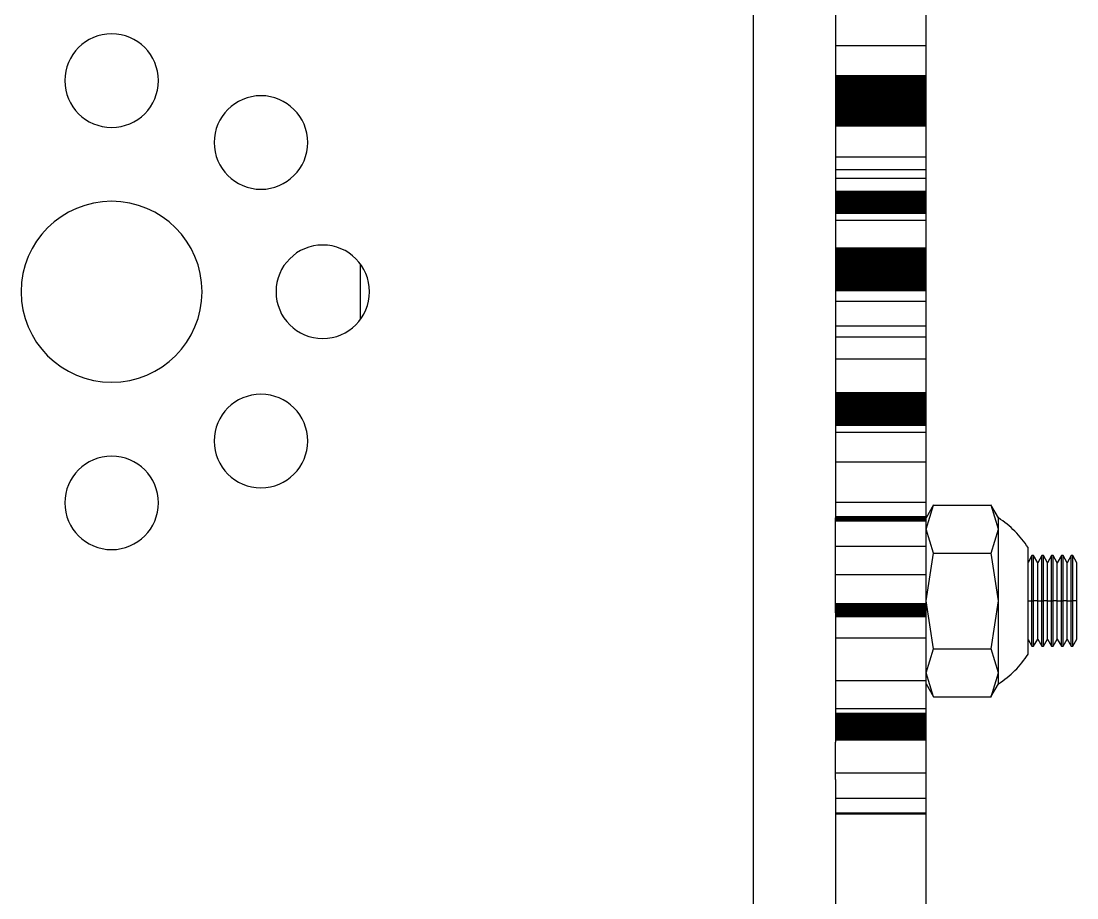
# Model space of a CAD drawing. Header units: millimetres. Extents: x 0 to 841, y 0 to 594.
# Drawn here: x 186.42 to 221.42, y 431.72 to 460.79 of the extents above; entities that cross this region are included whole.
import ezdxf

# ---------------------------------------------------------------- set-up
doc = ezdxf.new("R2010")
doc.units = ezdxf.units.MM

msp = doc.modelspace()

# ---------------------------------------------------------------- linework, layer by layer
at = {"color": 7, "linetype": 'Continuous', "lineweight": 25}
for p, q in [((210.681, 473.458), (210.681, 430.167)), ((213.418, 461.678), (213.418, 444.317)), ((216.418, 459.979), (216.418, 461.211)), ((213.418, 459.979), (216.418, 459.979)), ((216.418, 458.978), (216.418, 459.979)), ((213.418, 458.978), (216.418, 458.978)), ((213.418, 458.95), (216.418, 458.95)), ((213.418, 458.921), (216.418, 458.921)), ((213.418, 458.892), (216.418, 458.892)), ((213.418, 458.863), (216.418, 458.863)), ((216.418, 458.95), (216.418, 458.978)), ((216.418, 458.921), (216.418, 458.95)), ((216.418, 458.892), (216.418, 458.921)), ((216.418, 458.863), (216.418, 458.892)), ((216.418, 458.833), (216.418, 458.863)), ((213.418, 458.833), (216.418, 458.833)), ((213.418, 458.803), (216.418, 458.803)), ((213.418, 458.772), (216.418, 458.772)), ((213.418, 458.741), (216.418, 458.741)), ((213.418, 458.71), (216.418, 458.71)), ((213.418, 458.679), (216.418, 458.679)), ((213.418, 458.647), (216.418, 458.647)), ((213.418, 458.615), (216.418, 458.615)), ((213.418, 458.582), (216.418, 458.582)), ((213.418, 458.55), (216.418, 458.55)), ((213.418, 458.516), (216.418, 458.516)), ((216.418, 458.803), (216.418, 458.833)), ((216.418, 458.772), (216.418, 458.803)), ((216.418, 458.741), (216.418, 458.772)), ((216.418, 458.71), (216.418, 458.741)), ((216.418, 458.679), (216.418, 458.71)), ((216.418, 458.647), (216.418, 458.679)), ((216.418, 458.615), (216.418, 458.647)), ((216.418, 458.582), (216.418, 458.615)), ((216.418, 458.55), (216.418, 458.582)), ((216.418, 458.516), (216.418, 458.55)), ((216.418, 458.483), (216.418, 458.516)), ((213.418, 458.483), (216.418, 458.483)), ((213.418, 458.449), (216.418, 458.449)), ((213.418, 458.415), (216.418, 458.415)), ((213.418, 458.381), (216.418, 458.381)), ((213.418, 458.346), (216.418, 458.346)), ((213.418, 458.311), (216.418, 458.311)), ((213.418, 458.276), (216.418, 458.276)), ((213.418, 458.241), (216.418, 458.241)), ((213.418, 458.206), (216.418, 458.206)), ((213.418, 458.17), (216.418, 458.17)), ((216.418, 458.449), (216.418, 458.483)), ((216.418, 458.415), (216.418, 458.449)), ((216.418, 458.381), (216.418, 458.415)), ((216.418, 458.346), (216.418, 458.381)), ((216.418, 458.311), (216.418, 458.346)), ((216.418, 458.276), (216.418, 458.311)), ((216.418, 458.241), (216.418, 458.276)), ((216.418, 458.206), (216.418, 458.241)), ((216.418, 458.17), (216.418, 458.206)), ((216.418, 458.134), (216.418, 458.17)), ((213.418, 458.134), (216.418, 458.134)), ((213.418, 458.098), (216.418, 458.098)), ((213.418, 458.062), (216.418, 458.062)), ((213.418, 458.025), (216.418, 458.025)), ((213.418, 457.989), (216.418, 457.989)), ((213.418, 457.952), (216.418, 457.952)), ((213.418, 457.915), (216.418, 457.915)), ((213.418, 457.879), (216.418, 457.879)), ((213.418, 457.842), (216.418, 457.842)), ((213.418, 457.805), (216.418, 457.805)), ((216.418, 458.098), (216.418, 458.134)), ((216.418, 458.062), (216.418, 458.098)), ((216.418, 458.025), (216.418, 458.062)), ((216.418, 457.989), (216.418, 458.025)), ((216.418, 457.952), (216.418, 457.989)), ((216.418, 457.915), (216.418, 457.952)), ((216.418, 457.879), (216.418, 457.915)), ((216.418, 457.842), (216.418, 457.879)), ((216.418, 457.805), (216.418, 457.842)), ((216.418, 457.767), (216.418, 457.805)), ((213.418, 457.767), (216.418, 457.767)), ((213.418, 457.73), (216.418, 457.73)), ((213.418, 457.693), (216.418, 457.693)), ((213.418, 457.655), (216.418, 457.655)), ((213.418, 457.618), (216.418, 457.618)), ((213.418, 457.58), (216.418, 457.58)), ((213.418, 457.542), (216.418, 457.542)), ((213.418, 457.504), (216.418, 457.504)), ((213.418, 457.466), (216.418, 457.466)), ((216.418, 457.73), (216.418, 457.767)), ((216.418, 457.693), (216.418, 457.73)), ((216.418, 457.655), (216.418, 457.693)), ((216.418, 457.618), (216.418, 457.655)), ((216.418, 457.58), (216.418, 457.618)), ((216.418, 457.542), (216.418, 457.58)), ((216.418, 457.504), (216.418, 457.542)), ((216.418, 457.466), (216.418, 457.504)), ((216.418, 457.428), (216.418, 457.466)), ((213.418, 457.428), (216.418, 457.428)), ((213.418, 457.39), (216.418, 457.39)), ((213.418, 457.352), (216.418, 457.352)), ((213.418, 457.313), (216.418, 457.313)), ((216.418, 457.39), (216.418, 457.428)), ((216.418, 457.352), (216.418, 457.39)), ((216.418, 457.313), (216.418, 457.352)), ((216.418, 456.285), (216.418, 457.313)), ((213.418, 456.285), (216.418, 456.285)), ((216.418, 455.864), (216.418, 456.285)), ((213.418, 455.864), (216.418, 455.864)), ((216.418, 455.583), (216.418, 455.864)), ((213.418, 455.583), (216.418, 455.583)), ((216.418, 455.149), (216.418, 455.583)), ((213.418, 455.149), (216.418, 455.149)), ((213.418, 455.109), (216.418, 455.109)), ((213.418, 455.069), (216.418, 455.069)), ((213.418, 455.029), (216.418, 455.029)), ((216.418, 455.109), (216.418, 455.149)), ((216.418, 455.069), (216.418, 455.109)), ((216.418, 455.029), (216.418, 455.069)), ((216.418, 454.989), (216.418, 455.029)), ((213.418, 454.989), (216.418, 454.989)), ((213.418, 454.949), (216.418, 454.949)), ((213.418, 454.909), (216.418, 454.909)), ((213.418, 454.868), (216.418, 454.868)), ((213.418, 454.828), (216.418, 454.828)), ((213.418, 454.787), (216.418, 454.787)), ((213.418, 454.746), (216.418, 454.746)), ((213.418, 454.706), (216.418, 454.706)), ((213.418, 454.665), (216.418, 454.665)), ((216.418, 454.949), (216.418, 454.989)), ((216.418, 454.909), (216.418, 454.949)), ((216.418, 454.868), (216.418, 454.909)), ((216.418, 454.828), (216.418, 454.868)), ((216.418, 454.787), (216.418, 454.828)), ((216.418, 454.746), (216.418, 454.787)), ((216.418, 454.706), (216.418, 454.746)), ((216.418, 454.665), (216.418, 454.706)), ((216.418, 454.624), (216.418, 454.665)), ((213.418, 454.624), (216.418, 454.624)), ((213.418, 454.584), (216.418, 454.584)), ((213.418, 454.543), (216.418, 454.543)), ((213.418, 454.502), (216.418, 454.502)), ((213.418, 454.461), (216.418, 454.461)), ((213.418, 454.42), (216.418, 454.42)), ((216.418, 454.584), (216.418, 454.624)), ((216.418, 454.543), (216.418, 454.584)), ((216.418, 454.502), (216.418, 454.543)), ((216.418, 454.461), (216.418, 454.502)), ((216.418, 454.42), (216.418, 454.461)), ((216.418, 454.182), (216.418, 454.435)), ((216.418, 454.419), (216.418, 454.42)), ((213.418, 454.182), (216.418, 454.182)), ((216.418, 453.269), (216.418, 454.182)), ((213.418, 453.269), (216.418, 453.269)), ((216.418, 453.233), (216.418, 453.269)), ((213.418, 453.233), (216.418, 453.233)), ((213.418, 453.197), (216.418, 453.197)), ((213.418, 453.161), (216.418, 453.161)), ((213.418, 453.125), (216.418, 453.125)), ((213.418, 453.089), (216.418, 453.089)), ((213.418, 453.053), (216.418, 453.053)), ((213.418, 453.017), (216.418, 453.017)), ((213.418, 452.981), (216.418, 452.981)), ((213.418, 452.945), (216.418, 452.945)), ((213.418, 452.909), (216.418, 452.909)), ((216.418, 453.197), (216.418, 453.233)), ((216.418, 453.161), (216.418, 453.197)), ((216.418, 453.125), (216.418, 453.161)), ((216.418, 453.089), (216.418, 453.125)), ((216.418, 453.053), (216.418, 453.089)), ((216.418, 453.017), (216.418, 453.053)), ((216.418, 452.981), (216.418, 453.017)), ((216.418, 452.945), (216.418, 452.981)), ((216.418, 452.909), (216.418, 452.945)), ((216.418, 452.873), (216.418, 452.909)), ((197.668, 450.896), (197.668, 452.729)), ((213.418, 452.873), (216.418, 452.873)), ((213.418, 452.837), (216.418, 452.837)), ((213.418, 452.801), (216.418, 452.801)), ((213.418, 452.765), (216.418, 452.765)), ((213.418, 452.729), (216.418, 452.729)), ((213.418, 452.693), (216.418, 452.693)), ((213.418, 452.657), (216.418, 452.657)), ((213.418, 452.621), (216.418, 452.621)), ((213.418, 452.586), (216.418, 452.586)), ((216.418, 452.837), (216.418, 452.873)), ((216.418, 452.801), (216.418, 452.837)), ((216.418, 452.765), (216.418, 452.801)), ((216.418, 452.729), (216.418, 452.765)), ((216.418, 452.693), (216.418, 452.729)), ((216.418, 452.657), (216.418, 452.693)), ((216.418, 452.621), (216.418, 452.657)), ((216.418, 452.586), (216.418, 452.621)), ((216.418, 452.55), (216.418, 452.586)), ((213.418, 452.55), (216.418, 452.55)), ((213.418, 452.514), (216.418, 452.514)), ((213.418, 452.478), (216.418, 452.478)), ((213.418, 452.443), (216.418, 452.443)), ((213.418, 452.407), (216.418, 452.407)), ((213.418, 452.372), (216.418, 452.372)), ((213.418, 452.337), (216.418, 452.337)), ((213.418, 452.301), (216.418, 452.301)), ((213.418, 452.266), (216.418, 452.266)), ((213.418, 452.231), (216.418, 452.231)), ((216.418, 452.514), (216.418, 452.55)), ((216.418, 452.478), (216.418, 452.514)), ((216.418, 452.443), (216.418, 452.478)), ((216.418, 452.407), (216.418, 452.443)), ((216.418, 452.372), (216.418, 452.407)), ((216.418, 452.337), (216.418, 452.372)), ((216.418, 452.301), (216.418, 452.337)), ((216.418, 452.266), (216.418, 452.301)), ((216.418, 452.231), (216.418, 452.266)), ((216.418, 452.196), (216.418, 452.231)), ((213.418, 452.196), (216.418, 452.196)), ((213.418, 452.161), (216.418, 452.161)), ((213.418, 452.126), (216.418, 452.126)), ((213.418, 452.092), (216.418, 452.092)), ((213.418, 452.057), (216.418, 452.057)), ((213.418, 452.023), (216.418, 452.023)), ((213.418, 451.988), (216.418, 451.988)), ((213.418, 451.954), (216.418, 451.954)), ((213.418, 451.92), (216.418, 451.92)), ((213.418, 451.886), (216.418, 451.886)), ((213.418, 451.852), (216.418, 451.852)), ((216.418, 452.161), (216.418, 452.196)), ((216.418, 452.126), (216.418, 452.161)), ((216.418, 452.092), (216.418, 452.126)), ((216.418, 452.057), (216.418, 452.092)), ((216.418, 452.023), (216.418, 452.057)), ((216.418, 451.988), (216.418, 452.023)), ((216.418, 451.954), (216.418, 451.988)), ((216.418, 451.92), (216.418, 451.954)), ((216.418, 451.886), (216.418, 451.92)), ((216.418, 451.852), (216.418, 451.886)), ((216.418, 451.499), (216.418, 451.852)), ((213.418, 451.499), (216.418, 451.499)), ((216.418, 450.681), (216.418, 451.499)), ((216.418, 450.673), (213.418, 450.673)), ((216.418, 450.322), (216.418, 450.673)), ((213.418, 450.322), (216.418, 450.322)), ((216.418, 449.585), (216.418, 450.322)), ((213.418, 449.585), (216.418, 449.585)), ((216.418, 448.469), (216.418, 449.585)), ((213.418, 448.469), (216.418, 448.469)), ((213.418, 448.438), (216.418, 448.438)), ((213.418, 448.408), (216.418, 448.408)), ((213.418, 448.377), (216.418, 448.377)), ((216.418, 448.438), (216.418, 448.469)), ((216.418, 448.408), (216.418, 448.438)), ((216.418, 448.377), (216.418, 448.408)), ((216.418, 448.347), (216.418, 448.377)), ((213.418, 448.347), (216.418, 448.347)), ((213.418, 448.317), (216.418, 448.317)), ((213.418, 448.287), (216.418, 448.287)), ((213.418, 448.257), (216.418, 448.257)), ((213.418, 448.227), (216.418, 448.227)), ((213.418, 448.197), (216.418, 448.197)), ((213.418, 448.168), (216.418, 448.168)), ((213.418, 448.138), (216.418, 448.138)), ((213.418, 448.109), (216.418, 448.109)), ((213.418, 448.08), (216.418, 448.08)), ((213.418, 448.051), (216.418, 448.051)), ((213.418, 448.022), (216.418, 448.022)), ((216.418, 448.317), (216.418, 448.347)), ((216.418, 448.287), (216.418, 448.317)), ((216.418, 448.257), (216.418, 448.287)), ((216.418, 448.227), (216.418, 448.257)), ((216.418, 448.197), (216.418, 448.227)), ((216.418, 448.168), (216.418, 448.197)), ((216.418, 448.138), (216.418, 448.168)), ((216.418, 448.109), (216.418, 448.138)), ((216.418, 448.08), (216.418, 448.109)), ((216.418, 448.051), (216.418, 448.08)), ((216.418, 448.022), (216.418, 448.051)), ((216.418, 447.993), (216.418, 448.022)), ((213.418, 447.993), (216.418, 447.993)), ((213.418, 447.965), (216.418, 447.965)), ((213.418, 447.936), (216.418, 447.936)), ((213.418, 447.908), (216.418, 447.908)), ((213.418, 447.88), (216.418, 447.88)), ((213.418, 447.853), (216.418, 447.853)), ((213.418, 447.825), (216.418, 447.825)), ((213.418, 447.798), (216.418, 447.798)), ((213.418, 447.771), (216.418, 447.771)), ((213.418, 447.745), (216.418, 447.745)), ((213.418, 447.718), (216.418, 447.718)), ((213.418, 447.692), (216.418, 447.692)), ((213.418, 447.667), (216.418, 447.667)), ((216.418, 447.965), (216.418, 447.993)), ((216.418, 447.936), (216.418, 447.965)), ((216.418, 447.908), (216.418, 447.936)), ((216.418, 447.88), (216.418, 447.908)), ((216.418, 447.853), (216.418, 447.88)), ((216.418, 447.825), (216.418, 447.853)), ((216.418, 447.798), (216.418, 447.825)), ((216.418, 447.771), (216.418, 447.798)), ((216.418, 447.745), (216.418, 447.771)), ((216.418, 447.718), (216.418, 447.745)), ((216.418, 447.692), (216.418, 447.718)), ((216.418, 447.667), (216.418, 447.692)), ((216.418, 447.642), (216.418, 447.667)), ((213.418, 447.642), (216.418, 447.642)), ((213.418, 447.617), (216.418, 447.617)), ((213.418, 447.592), (216.418, 447.592)), ((213.418, 447.568), (216.418, 447.568)), ((213.418, 447.544), (216.418, 447.544)), ((213.418, 447.52), (216.418, 447.52)), ((213.418, 447.497), (216.418, 447.497)), ((213.418, 447.474), (216.418, 447.474)), ((213.418, 447.451), (216.418, 447.451)), ((213.418, 447.428), (216.418, 447.428)), ((213.418, 447.406), (216.418, 447.406)), ((213.418, 447.385), (216.418, 447.385)), ((216.418, 447.617), (216.418, 447.642)), ((216.418, 447.592), (216.418, 447.617)), ((216.418, 447.568), (216.418, 447.592)), ((216.418, 447.544), (216.418, 447.568)), ((216.418, 447.52), (216.418, 447.544)), ((216.418, 447.497), (216.418, 447.52)), ((216.418, 447.474), (216.418, 447.497)), ((216.418, 447.451), (216.418, 447.474)), ((216.418, 447.428), (216.418, 447.451)), ((216.418, 447.406), (216.418, 447.428)), ((216.418, 447.385), (216.418, 447.406)), ((216.418, 447.158), (216.418, 447.385)), ((213.418, 447.158), (216.418, 447.158)), ((216.418, 446.17), (216.418, 447.158)), ((213.418, 446.17), (216.418, 446.17)), ((216.418, 444.835), (216.418, 446.17)), ((213.418, 444.835), (216.418, 444.835)), ((216.418, 444.364), (216.418, 444.835)), ((216.667, 444.744), (216.418, 444.313)), ((216.418, 443.944), (216.664, 444.738)), ((216.664, 444.738), (218.572, 444.738)), ((218.818, 444.313), (218.569, 444.744)), ((218.818, 443.944), (218.572, 444.738)), ((213.418, 444.364), (216.418, 444.364)), ((213.418, 444.364), (216.418, 444.364)), ((213.418, 444.363), (216.418, 444.363)), ((213.418, 444.362), (216.418, 444.362)), ((213.418, 444.36), (216.418, 444.36)), ((213.418, 444.358), (216.418, 444.358)), ((213.418, 444.356), (216.418, 444.356)), ((213.418, 444.353), (216.418, 444.353)), ((213.418, 444.349), (216.418, 444.349)), ((213.418, 444.345), (216.418, 444.345)), ((213.418, 444.341), (216.418, 444.341)), ((213.418, 444.337), (216.418, 444.337)), ((213.418, 444.332), (216.418, 444.332)), ((213.418, 444.326), (216.418, 444.326)), ((213.418, 444.321), (216.418, 444.321)), ((213.418, 444.315), (213.418, 444.317)), ((213.418, 444.315), (216.418, 444.315)), ((213.418, 444.309), (213.418, 444.315)), ((213.418, 444.309), (216.418, 444.309)), ((213.418, 444.303), (213.418, 444.309)), ((213.418, 444.303), (216.418, 444.303)), ((213.418, 444.297), (213.418, 444.303)), ((213.418, 444.297), (216.418, 444.297)), ((213.418, 444.29), (213.418, 444.297)), ((213.418, 444.29), (216.418, 444.29)), ((213.418, 444.283), (213.418, 444.29)), ((213.418, 444.283), (216.418, 444.283)), ((213.418, 444.276), (213.418, 444.283)), ((213.418, 444.276), (216.418, 444.276)), ((213.418, 444.269), (213.418, 444.276)), ((213.418, 444.269), (216.418, 444.269)), ((213.418, 444.261), (213.418, 444.269)), ((213.418, 444.261), (216.418, 444.261)), ((213.418, 444.254), (213.418, 444.261)), ((213.418, 444.254), (216.418, 444.254)), ((213.418, 444.246), (213.418, 444.254)), ((213.418, 444.246), (216.418, 444.246)), ((213.418, 444.238), (213.418, 444.246)), ((213.418, 444.238), (216.418, 444.238)), ((213.418, 444.229), (213.418, 444.238)), ((213.418, 444.229), (216.418, 444.229)), ((213.418, 444.221), (213.418, 444.229)), ((213.418, 444.221), (216.418, 444.221)), ((213.418, 444.212), (213.418, 444.221)), ((213.418, 444.212), (216.418, 444.212)), ((213.418, 443.377), (213.418, 444.212)), ((216.418, 444.363), (216.418, 444.364)), ((216.418, 444.364), (216.418, 444.364)), ((216.418, 444.362), (216.418, 444.363)), ((216.418, 444.36), (216.418, 444.362)), ((216.418, 444.358), (216.418, 444.36)), ((216.418, 444.356), (216.418, 444.358)), ((216.418, 444.353), (216.418, 444.356)), ((216.418, 444.349), (216.418, 444.353)), ((216.418, 444.345), (216.418, 444.349)), ((216.418, 444.341), (216.418, 444.345)), ((216.418, 444.337), (216.418, 444.341)), ((216.418, 444.332), (216.418, 444.337)), ((216.418, 444.326), (216.418, 444.332)), ((216.418, 444.321), (216.418, 444.326)), ((216.418, 444.315), (216.418, 444.321)), ((216.418, 444.309), (216.418, 444.315)), ((216.418, 444.303), (216.418, 444.309)), ((216.418, 444.297), (216.418, 444.303)), ((216.418, 444.29), (216.418, 444.297)), ((216.418, 444.283), (216.418, 444.29)), ((216.418, 444.276), (216.418, 444.283)), ((216.418, 444.269), (216.418, 444.276)), ((216.418, 444.261), (216.418, 444.269)), ((216.418, 444.254), (216.418, 444.261)), ((216.418, 444.246), (216.418, 444.254)), ((216.418, 444.238), (216.418, 444.246)), ((216.418, 444.229), (216.418, 444.238)), ((216.418, 444.221), (216.418, 444.229)), ((216.418, 444.212), (216.418, 444.221)), ((216.418, 443.377), (216.418, 444.212)), ((218.818, 443.944), (218.818, 444.313)), ((216.664, 443.15), (216.418, 443.944)), ((218.572, 443.15), (218.818, 443.944)), ((218.818, 441.563), (218.818, 443.944)), ((213.418, 443.377), (216.418, 443.377)), ((213.418, 442.442), (213.418, 443.377)), ((216.418, 442.442), (216.418, 443.377)), ((216.418, 441.563), (216.664, 443.15)), ((216.664, 443.15), (218.572, 443.15)), ((218.818, 441.563), (218.572, 443.15)), ((219.8, 441.563), (219.8, 443.329)), ((219.93, 443.063), (219.8, 442.837)), ((219.93, 443.063), (219.8, 442.837)), ((219.984, 443.063), (219.93, 443.063)), ((219.984, 443.063), (219.93, 443.063)), ((219.93, 441.563), (219.93, 443.063)), ((220.12, 442.828), (219.984, 443.063)), ((220.12, 442.828), (219.984, 443.063)), ((219.984, 441.563), (219.984, 443.063)), ((220.255, 443.063), (220.12, 442.828)), ((220.255, 443.063), (220.12, 442.828)), ((220.12, 441.563), (220.12, 442.828)), ((220.309, 443.063), (220.255, 443.063)), ((220.309, 443.063), (220.255, 443.063)), ((220.255, 441.563), (220.255, 443.063)), ((220.444, 442.828), (220.309, 443.063)), ((220.444, 442.828), (220.309, 443.063)), ((220.309, 441.563), (220.309, 443.063)), ((220.579, 443.063), (220.444, 442.828)), ((220.579, 443.063), (220.444, 442.828)), ((220.444, 441.563), (220.444, 442.828)), ((220.634, 443.063), (220.579, 443.063)), ((220.634, 443.063), (220.579, 443.063)), ((220.579, 441.563), (220.579, 443.063)), ((220.769, 442.828), (220.634, 443.063)), ((220.769, 442.828), (220.634, 443.063)), ((220.634, 441.563), (220.634, 443.063)), ((220.904, 443.063), (220.769, 442.828)), ((220.904, 443.063), (220.769, 442.828)), ((220.769, 441.563), (220.769, 442.828)), ((220.958, 443.063), (220.904, 443.063)), ((220.958, 443.063), (220.904, 443.063)), ((220.904, 441.563), (220.904, 443.063)), ((221.093, 442.828), (220.958, 443.063)), ((221.093, 442.828), (220.958, 443.063)), ((220.958, 441.563), (220.958, 443.063)), ((221.229, 443.063), (221.093, 442.828)), ((221.229, 443.063), (221.093, 442.828)), ((221.093, 441.563), (221.093, 442.828)), ((221.283, 443.063), (221.229, 443.063)), ((221.283, 443.063), (221.229, 443.063)), ((221.229, 441.563), (221.229, 443.063)), ((221.418, 442.828), (221.283, 443.063)), ((221.418, 442.828), (221.283, 443.063)), ((221.283, 441.563), (221.283, 443.063)), ((221.418, 441.563), (221.418, 442.828)), ((213.418, 442.442), (216.418, 442.442)), ((213.418, 441.476), (213.418, 442.442)), ((216.418, 441.476), (216.418, 442.442)), ((213.418, 441.476), (216.418, 441.476)), ((213.418, 441.461), (213.418, 441.476)), ((213.418, 441.461), (216.418, 441.461)), ((213.418, 441.445), (213.418, 441.461)), ((213.418, 441.445), (216.418, 441.445)), ((213.418, 441.43), (213.418, 441.445)), ((213.418, 441.43), (216.418, 441.43)), ((213.418, 441.415), (213.418, 441.43)), ((213.418, 441.415), (216.418, 441.415)), ((213.418, 441.4), (213.418, 441.415)), ((213.418, 441.4), (216.418, 441.4)), ((213.418, 441.386), (213.418, 441.4)), ((213.418, 441.386), (216.418, 441.386)), ((213.418, 441.371), (213.418, 441.386)), ((213.418, 441.371), (216.418, 441.371)), ((213.418, 441.357), (213.418, 441.371)), ((213.418, 441.357), (216.418, 441.357)), ((213.418, 441.343), (213.418, 441.357)), ((216.664, 439.975), (216.418, 441.563)), ((216.418, 441.461), (216.418, 441.476)), ((216.418, 441.445), (216.418, 441.461)), ((216.418, 441.43), (216.418, 441.445)), ((216.418, 441.415), (216.418, 441.43)), ((216.418, 441.4), (216.418, 441.415)), ((216.418, 441.386), (216.418, 441.4)), ((216.418, 441.371), (216.418, 441.386)), ((216.418, 441.357), (216.418, 441.371)), ((216.418, 441.343), (216.418, 441.357)), ((218.572, 439.975), (218.818, 441.563)), ((218.818, 439.181), (218.818, 441.563)), ((219.795, 441.563), (219.93, 441.563)), ((219.8, 439.796), (219.8, 441.563)), ((219.93, 440.063), (219.93, 441.563)), ((219.93, 441.563), (219.984, 441.563)), ((219.984, 440.063), (219.984, 441.563)), ((220.12, 441.563), (219.984, 441.563)), ((220.12, 440.297), (220.12, 441.563)), ((220.12, 441.563), (220.255, 441.563)), ((220.255, 440.063), (220.255, 441.563)), ((220.255, 441.563), (220.309, 441.563)), ((220.309, 440.063), (220.309, 441.563)), ((220.444, 441.563), (220.309, 441.563)), ((220.444, 440.297), (220.444, 441.563)), ((220.444, 441.563), (220.579, 441.563)), ((220.579, 440.063), (220.579, 441.563)), ((220.579, 441.563), (220.634, 441.563)), ((220.634, 440.063), (220.634, 441.563)), ((220.769, 441.563), (220.634, 441.563)), ((220.769, 440.297), (220.769, 441.563)), ((220.769, 441.563), (220.904, 441.563)), ((220.904, 440.063), (220.904, 441.563)), ((220.904, 441.563), (220.958, 441.563)), ((220.958, 440.063), (220.958, 441.563)), ((221.093, 441.563), (220.958, 441.563)), ((221.093, 440.297), (221.093, 441.563)), ((221.093, 441.563), (221.229, 441.563)), ((221.229, 440.063), (221.229, 441.563)), ((221.229, 441.563), (221.283, 441.563)), ((221.283, 440.063), (221.283, 441.563)), ((221.418, 441.563), (221.283, 441.563)), ((221.418, 440.297), (221.418, 441.563)), ((213.418, 441.343), (216.418, 441.343)), ((213.418, 441.33), (213.418, 441.343)), ((213.418, 441.33), (216.418, 441.33)), ((213.418, 441.316), (213.418, 441.33)), ((213.418, 441.316), (216.418, 441.316)), ((213.418, 441.303), (213.418, 441.316)), ((213.418, 441.303), (216.418, 441.303)), ((213.418, 441.29), (213.418, 441.303)), ((213.418, 441.29), (216.418, 441.29)), ((213.418, 441.277), (213.418, 441.29)), ((213.418, 441.277), (216.418, 441.277)), ((213.418, 441.264), (213.418, 441.277)), ((213.418, 441.264), (216.418, 441.264)), ((213.418, 441.252), (213.418, 441.264)), ((213.418, 441.252), (216.418, 441.252)), ((213.418, 441.239), (213.418, 441.252)), ((213.418, 441.239), (216.418, 441.239)), ((213.418, 441.228), (213.418, 441.239)), ((213.418, 441.228), (216.418, 441.228)), ((213.418, 441.216), (213.418, 441.228)), ((213.418, 441.216), (216.418, 441.216)), ((213.418, 441.205), (213.418, 441.216)), ((213.418, 441.205), (216.418, 441.205)), ((213.418, 441.194), (213.418, 441.205)), ((213.418, 441.194), (216.418, 441.194)), ((213.418, 441.183), (213.418, 441.194)), ((213.418, 441.183), (216.418, 441.183)), ((213.418, 441.173), (213.418, 441.183)), ((213.418, 441.173), (216.418, 441.173)), ((213.418, 441.171), (213.418, 441.173)), ((213.418, 441.171), (213.418, 436.875)), ((213.418, 441.164), (216.418, 441.164)), ((213.418, 441.154), (216.418, 441.154)), ((213.418, 441.146), (216.418, 441.146)), ((213.418, 441.137), (216.418, 441.137)), ((213.418, 441.129), (216.418, 441.129)), ((213.418, 441.122), (216.418, 441.122)), ((213.418, 441.115), (216.418, 441.115)), ((213.418, 441.108), (216.418, 441.108)), ((213.418, 441.102), (216.418, 441.102)), ((213.418, 441.097), (216.418, 441.097)), ((213.418, 441.091), (216.418, 441.091)), ((213.418, 441.087), (216.418, 441.087)), ((213.418, 441.082), (216.418, 441.082)), ((213.418, 441.078), (216.418, 441.078)), ((213.418, 441.074), (216.418, 441.074)), ((213.418, 441.071), (216.418, 441.071)), ((213.418, 441.068), (216.418, 441.068)), ((213.418, 441.041), (216.418, 441.041)), ((216.418, 441.33), (216.418, 441.343)), ((216.418, 441.316), (216.418, 441.33)), ((216.418, 441.303), (216.418, 441.316)), ((216.418, 441.29), (216.418, 441.303)), ((216.418, 441.277), (216.418, 441.29)), ((216.418, 441.264), (216.418, 441.277)), ((216.418, 441.252), (216.418, 441.264)), ((216.418, 441.239), (216.418, 441.252)), ((216.418, 441.228), (216.418, 441.239)), ((216.418, 441.216), (216.418, 441.228)), ((216.418, 441.205), (216.418, 441.216)), ((216.418, 441.194), (216.418, 441.205)), ((216.418, 441.183), (216.418, 441.194)), ((216.418, 441.173), (216.418, 441.183)), ((216.418, 441.164), (216.418, 441.173)), ((216.418, 441.154), (216.418, 441.164)), ((216.418, 441.146), (216.418, 441.154)), ((216.418, 441.137), (216.418, 441.146)), ((216.418, 441.129), (216.418, 441.137)), ((216.418, 441.122), (216.418, 441.129)), ((216.418, 441.115), (216.418, 441.122)), ((216.418, 441.108), (216.418, 441.115)), ((216.418, 441.102), (216.418, 441.108)), ((216.418, 441.097), (216.418, 441.102)), ((216.418, 441.091), (216.418, 441.097)), ((216.418, 441.087), (216.418, 441.091)), ((216.418, 441.082), (216.418, 441.087)), ((216.418, 441.078), (216.418, 441.082)), ((216.418, 441.074), (216.418, 441.078)), ((216.418, 441.071), (216.418, 441.074)), ((216.418, 441.068), (216.418, 441.071)), ((216.418, 441.041), (216.418, 441.068)), ((216.418, 440.338), (216.418, 441.041)), ((213.418, 440.338), (216.418, 440.338)), ((216.418, 438.921), (216.418, 440.338)), ((216.418, 439.181), (216.664, 439.975)), ((216.664, 439.975), (218.572, 439.975)), ((218.818, 439.181), (218.572, 439.975)), ((219.8, 440.288), (219.93, 440.063)), ((219.8, 440.288), (219.93, 440.063)), ((219.93, 440.063), (219.984, 440.063)), ((219.93, 440.063), (219.984, 440.063)), ((219.984, 440.063), (220.12, 440.297)), ((219.984, 440.063), (220.12, 440.297)), ((220.12, 440.297), (220.255, 440.063)), ((220.12, 440.297), (220.255, 440.063)), ((220.255, 440.063), (220.309, 440.063)), ((220.255, 440.063), (220.309, 440.063)), ((220.309, 440.063), (220.444, 440.297)), ((220.309, 440.063), (220.444, 440.297)), ((220.444, 440.297), (220.579, 440.063)), ((220.444, 440.297), (220.579, 440.063)), ((220.579, 440.063), (220.634, 440.063)), ((220.579, 440.063), (220.634, 440.063)), ((220.634, 440.063), (220.769, 440.297)), ((220.634, 440.063), (220.769, 440.297)), ((220.769, 440.297), (220.904, 440.063)), ((220.769, 440.297), (220.904, 440.063)), ((220.904, 440.063), (220.958, 440.063)), ((220.904, 440.063), (220.958, 440.063)), ((220.958, 440.063), (221.093, 440.297)), ((220.958, 440.063), (221.093, 440.297)), ((221.093, 440.297), (221.229, 440.063)), ((221.093, 440.297), (221.229, 440.063)), ((221.229, 440.063), (221.283, 440.063)), ((221.229, 440.063), (221.283, 440.063)), ((221.283, 440.063), (221.418, 440.297)), ((221.283, 440.063), (221.418, 440.297)), ((213.418, 438.921), (216.418, 438.921)), ((216.664, 438.387), (216.418, 439.181)), ((216.418, 438), (216.418, 438.921)), ((218.572, 438.387), (218.818, 439.181)), ((218.818, 438.813), (218.818, 439.181)), ((216.418, 438.813), (216.667, 438.381)), ((218.569, 438.381), (218.818, 438.813)), ((216.664, 438.387), (218.572, 438.387)), ((213.418, 438), (216.418, 438)), ((216.418, 437.838), (216.418, 438)), ((213.418, 437.838), (216.418, 437.838)), ((213.418, 437.822), (216.418, 437.822)), ((213.418, 437.806), (216.418, 437.806)), ((213.418, 437.79), (216.418, 437.79)), ((213.418, 437.773), (216.418, 437.773)), ((213.418, 437.756), (216.418, 437.756)), ((213.418, 437.739), (216.418, 437.739)), ((213.418, 437.721), (216.418, 437.721)), ((213.418, 437.703), (216.418, 437.703)), ((213.418, 437.684), (216.418, 437.684)), ((213.418, 437.665), (216.418, 437.665)), ((213.418, 437.646), (216.418, 437.646)), ((213.418, 437.626), (216.418, 437.626)), ((213.418, 437.606), (216.418, 437.606)), ((213.418, 437.586), (216.418, 437.586)), ((213.418, 437.565), (216.418, 437.565)), ((213.418, 437.544), (216.418, 437.544)), ((213.418, 437.522), (216.418, 437.522)), ((213.418, 437.5), (216.418, 437.5)), ((216.418, 437.822), (216.418, 437.838)), ((216.418, 437.806), (216.418, 437.822)), ((216.418, 437.79), (216.418, 437.806)), ((216.418, 437.773), (216.418, 437.79)), ((216.418, 437.756), (216.418, 437.773)), ((216.418, 437.739), (216.418, 437.756)), ((216.418, 437.721), (216.418, 437.739)), ((216.418, 437.703), (216.418, 437.721)), ((216.418, 437.684), (216.418, 437.703)), ((216.418, 437.665), (216.418, 437.684)), ((216.418, 437.646), (216.418, 437.665)), ((216.418, 437.626), (216.418, 437.646)), ((216.418, 437.606), (216.418, 437.626)), ((216.418, 437.586), (216.418, 437.606)), ((216.418, 437.565), (216.418, 437.586)), ((216.418, 437.544), (216.418, 437.565)), ((216.418, 437.522), (216.418, 437.544)), ((216.418, 437.5), (216.418, 437.522)), ((216.418, 437.478), (216.418, 437.5)), ((213.418, 437.478), (216.418, 437.478)), ((213.418, 437.455), (216.418, 437.455)), ((213.418, 437.432), (216.418, 437.432)), ((213.418, 437.409), (216.418, 437.409)), ((213.418, 437.386), (216.418, 437.386)), ((213.418, 437.362), (216.418, 437.362)), ((213.418, 437.339), (216.418, 437.339)), ((213.418, 437.315), (216.418, 437.315)), ((213.418, 437.29), (216.418, 437.29)), ((213.418, 437.266), (216.418, 437.266)), ((213.418, 437.241), (216.418, 437.241)), ((213.418, 437.217), (216.418, 437.217)), ((213.418, 437.192), (216.418, 437.192)), ((213.418, 437.167), (216.418, 437.167)), ((216.418, 437.455), (216.418, 437.478)), ((216.418, 437.432), (216.418, 437.455)), ((216.418, 437.409), (216.418, 437.432)), ((216.418, 437.386), (216.418, 437.409)), ((216.418, 437.362), (216.418, 437.386)), ((216.418, 437.339), (216.418, 437.362)), ((216.418, 437.315), (216.418, 437.339)), ((216.418, 437.29), (216.418, 437.315)), ((216.418, 437.266), (216.418, 437.29)), ((216.418, 437.241), (216.418, 437.266)), ((216.418, 437.217), (216.418, 437.241)), ((216.418, 437.192), (216.418, 437.217)), ((216.418, 437.167), (216.418, 437.192)), ((216.418, 437.141), (216.418, 437.167)), ((213.418, 437.141), (216.418, 437.141)), ((213.418, 437.116), (216.418, 437.116)), ((213.418, 437.091), (216.418, 437.091)), ((213.418, 437.065), (216.418, 437.065)), ((213.418, 437.039), (216.418, 437.039)), ((213.418, 437.013), (216.418, 437.013)), ((213.418, 436.987), (216.418, 436.987)), ((213.418, 436.961), (216.418, 436.961)), ((213.418, 435.857), (213.418, 436.875)), ((216.418, 437.116), (216.418, 437.141)), ((216.418, 437.091), (216.418, 437.116)), ((216.418, 437.065), (216.418, 437.091)), ((216.418, 437.039), (216.418, 437.065)), ((216.418, 437.013), (216.418, 437.039)), ((216.418, 436.987), (216.418, 437.013)), ((216.418, 436.961), (216.418, 436.987)), ((216.418, 435.857), (216.418, 436.961)), ((213.418, 435.857), (216.418, 435.857)), ((213.418, 435.64), (213.418, 435.857)), ((216.418, 435.019), (216.418, 435.857)), ((213.418, 435.64), (213.418, 430.167)), ((213.418, 435.019), (216.418, 435.019)), ((216.418, 434.533), (216.418, 435.019)), ((213.418, 434.533), (216.418, 434.533)), ((213.418, 434.504), (216.418, 434.504)), ((216.418, 434.504), (216.418, 434.533)), ((216.418, 431.371), (216.418, 434.504))]:
    msp.add_line(p, q, dxfattribs=at)
for centre, radius, start, end in [((189.418, 458.813), 1.55, 0, 180), ((189.418, 458.813), 1.55, 180, 0), ((194.368, 456.762), 1.55, 0, 180), ((194.368, 456.762), 1.55, 180, 0), ((189.418, 451.813), 3, 0, 180), ((196.418, 451.813), 1.55, 0, 180), ((189.418, 451.813), 3, 180, 0), ((196.418, 451.813), 1.55, 180, 0), ((194.368, 446.863), 1.55, 0, 180), ((194.368, 446.863), 1.55, 180, 0), ((189.418, 444.813), 1.55, 0, 180), ((189.418, 444.813), 1.55, 180, 0), ((217.047, 441.563), 3.271, 32.6803, 57.2209), ((217.047, 441.563), 3.271, 302.7791, 327.3197)]:
    msp.add_arc(centre, radius, start, end, dxfattribs=at)

doc.saveas('drawing.dxf')
